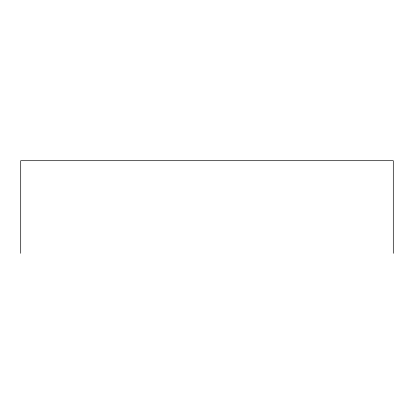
<?xml version="1.0" encoding="UTF-8"?>
<svg xmlns="http://www.w3.org/2000/svg" width="414" height="414" viewBox="0 0 414 414"><rect width="100%" height="100%" fill="white"/><g stroke="black" fill="none" stroke-linecap="round" stroke-linejoin="round"><path stroke-width="0.62" d="M393.3 253.301L393.3 160.699L20.7 160.699L20.7 253.301"/></g></svg>
